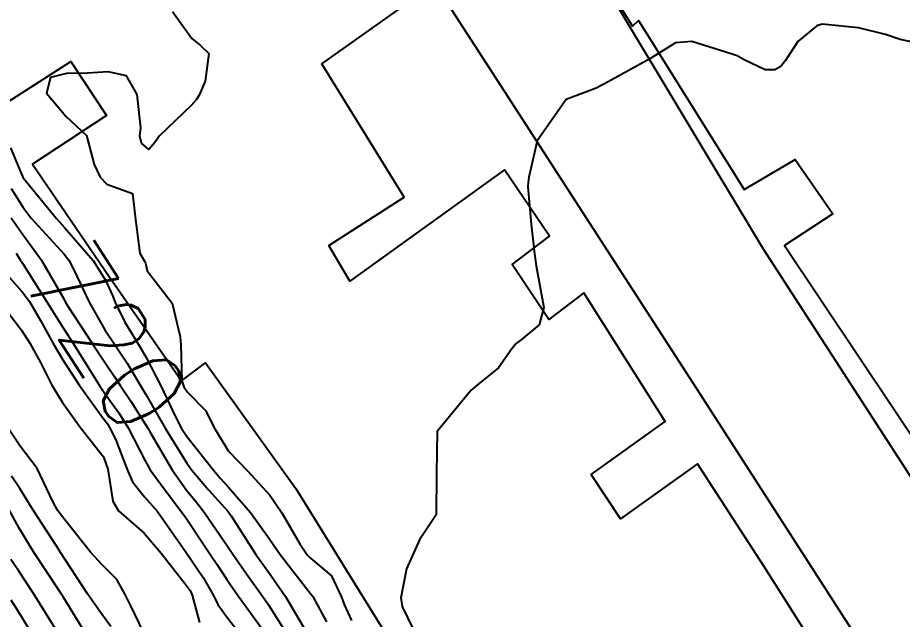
# Model space of a CAD drawing. Header units: metres. Extents: x 298520 to 308411, y 7433745 to 7450750.
# Drawn here: x 305514.07 to 305556.53, y 7436313.31 to 7436342.18 of the extents above; entities that cross this region are included whole.
import ezdxf
from ezdxf.enums import TextEntityAlignment as Align

# ---------------------------------------------------------------- set-up
doc = ezdxf.new("R2010")
doc.units = ezdxf.units.M
doc.header["$LTSCALE"] = 10
for name, color, linetype in [('Cotas', 45, 'Continuous'), ('Curvas de Nivel 1m', 11, 'Continuous'), ('Curvas de Nivel 5m', 15, 'Continuous'), ('Edificações', 30, 'Continuous'), ('Vias Primárias', 230, 'Continuous')]:
    doc.layers.add(name, color=color, linetype=linetype)
doc.styles.add('Style-STANDARD', font='STANDARD.shx')

msp = doc.modelspace()

# ---------------------------------------------------------------- linework, layer by layer
at = {"layer": 'Curvas de Nivel 1m', "flags": 128}
for points, elevation in [([(305521.504, 7436342.479), (305522.42, 7436341.184), (305522.82, 7436340.867), (305523.233, 7436340.458), (305523.067, 7436339.128), (305522.774, 7436338.464), (305522.626, 7436338.23), (305522.385, 7436337.97), (305521.623, 7436337.228), (305520.863, 7436336.485), (305520.651, 7436336.196), (305520.357, 7436335.858), (305520.016, 7436336.152), (305519.93, 7436336.496), (305519.97, 7436336.895), (305519.802, 7436338.499), (305519.281, 7436339.386), (305518.404, 7436339.587), (305517.411, 7436339.522), (305516.403, 7436339.5), (305515.642, 7436339.306), (305515.452, 7436338.549), (305516.377, 7436337.446), (305517.361, 7436336.53), (305517.744, 7436335.131), (305518.027, 7436334.523), (305518.34, 7436334.194), (305519.58, 7436333.746), (305519.725, 7436332.499), (305519.921, 7436330.873), (305520.157, 7436330.492), (305520.198, 7436330.397), (305520.288, 7436330.024), (305521.478, 7436328.478), (305521.857, 7436326.865), (305521.892, 7436326.474), (305521.948, 7436324.75), (305522.039, 7436324.472), (305522.22, 7436324.209), (305523.086, 7436323.332), (305523.531, 7436322.45), (305524.187, 7436321.385), (305525.096, 7436320.431), (305526.161, 7436319.26), (305526.745, 7436318.414), (305527.61, 7436316.926), (305527.962, 7436316.402), (305528.121, 7436316.244), (305529.121, 7436315.393), (305529.611, 7436314.377), (305529.741, 7436314.017), (305530.092, 7436313.254)], 718), ([(305557.577, 7436340.893), (305556.424, 7436341.132), (305555.724, 7436341.368), (305554.429, 7436341.694), (305552.678, 7436341.86), (305552.43, 7436341.788), (305551.513, 7436341.029), (305550.914, 7436340.125), (305550.702, 7436339.835), (305550.408, 7436339.672), (305549.948, 7436339.677), (305548.932, 7436340.152), (305548.598, 7436340.34), (305548.415, 7436340.411), (305548.051, 7436340.53), (305546.421, 7436341.034), (305545.633, 7436340.976), (305544.413, 7436340.2), (305542.402, 7436339.106), (305541.834, 7436338.8), (305540.393, 7436338.25), (305539.002, 7436336.27), (305538.598, 7436334.528), (305538.574, 7436334.277), (305538.558, 7436334.058), (305538.716, 7436332.274), (305538.875, 7436330.848), (305538.947, 7436330.27), (305539.158, 7436329.143), (305539.324, 7436328.264), (305539.094, 7436327.434), (305538.25, 7436326.73), (305537.991, 7436326.539), (305537.78, 7436326.285), (305537.146, 7436325.378), (305536.226, 7436324.638), (305535.832, 7436324.306), (305534.203, 7436322.33), (305534.175, 7436320.33), (305534.153, 7436318.33), (305533.349, 7436317.124), (305532.997, 7436316.341), (305532.729, 7436315.731), (305532.461, 7436314.346), (305532.514, 7436313.93), (305533.284, 7436312.338)], 717), ([(305513.721, 7436335.934), (305514.297, 7436334.561), (305514.308, 7436334.526), (305514.342, 7436334.483), (305515.927, 7436332.544), (305516.317, 7436332.118), (305517.695, 7436330.526), (305518.284, 7436329.581), (305518.615, 7436328.854), (305518.75, 7436328.513), (305519.201, 7436327.564), (305519.861, 7436326.496), (305520.008, 7436326.261), (305520.237, 7436325.87), (305520.952, 7436324.483), (305521.622, 7436323.062), (305521.929, 7436322.473), (305522.197, 7436322.072), (305523.48, 7436320.45), (305523.797, 7436320.073), (305524.165, 7436319.672), (305525.239, 7436318.429), (305526.134, 7436317.181), (305526.671, 7436316.415), (305528.105, 7436314.566), (305528.178, 7436314.474), (305528.228, 7436314.398), (305528.888, 7436313.186)], 719), ([(305513.748, 7436332.569), (305514.311, 7436331.772), (305515.209, 7436330.551), (305516.274, 7436328.682), (305516.343, 7436328.539), (305516.469, 7436328.339), (305517.654, 7436326.526), (305518.234, 7436325.659), (305518.692, 7436324.978), (305519.004, 7436324.508), (305519.492, 7436323.777), (305520.205, 7436322.664), (305520.312, 7436322.489), (305520.461, 7436322.226), (305521.481, 7436320.477), (305522.163, 7436319.508), (305522.635, 7436318.94), (305523.018, 7436318.457), (305524.129, 7436316.825), (305524.39, 7436316.437), (305525.056, 7436315.488), (305525.817, 7436314.423), (305526.099, 7436313.999), (305527.114, 7436312.41)], 721), ([(305513.99, 7436330.873), (305514.181, 7436330.562), (305514.225, 7436330.494), (305514.291, 7436330.4), (305515.472, 7436328.548), (305516.254, 7436327.3), (305516.737, 7436326.535), (305517.585, 7436325.171), (305517.992, 7436324.522), (305518.22, 7436324.196), (305518.925, 7436323.225), (305519.366, 7436322.503), (305520.179, 7436320.909), (305520.432, 7436320.487), (305521.199, 7436319.443), (305521.932, 7436318.472), (305522.148, 7436318.157), (305523.288, 7436316.453), (305523.622, 7436315.952), (305524.111, 7436315.217), (305524.655, 7436314.434), (305526.083, 7436312.449)], 722), ([(305513.553, 7436329.839), (305514.278, 7436329.022), (305514.632, 7436328.556), (305515.164, 7436327.646), (305515.77, 7436326.545), (305516.235, 7436325.755), (305517.028, 7436324.532), (305518.207, 7436322.907), (305518.37, 7436322.683), (305518.471, 7436322.516), (305518.754, 7436321.952), (305519.321, 7436320.503), (305519.569, 7436319.901), (305520.16, 7436319.188), (305520.772, 7436318.484), (305522.124, 7436316.567), (305522.191, 7436316.469), (305522.975, 7436315.321), (305523.457, 7436314.45), (305523.673, 7436314.021), (305524.093, 7436313.452), (305524.875, 7436312.432)], 723), ([(305513.182, 7436328.576), (305514.252, 7436327.187), (305514.642, 7436326.556), (305515.155, 7436325.63), (305515.707, 7436324.545), (305516.215, 7436323.706), (305517.068, 7436322.531), (305518.182, 7436321.099), (305518.396, 7436320.517), (305518.63, 7436318.985), (305518.907, 7436318.509), (305520.137, 7436317.442), (305520.948, 7436316.482), (305522.108, 7436315.011), (305522.338, 7436314.699), (305522.437, 7436314.465), (305522.793, 7436313.162)], 724), ([(305520.085, 7436312.722), (305519.52, 7436313.922), (305519.227, 7436314.503), (305518.82, 7436315.219), (305518.117, 7436315.918), (305517.568, 7436316.526), (305516.149, 7436318.301), (305515.981, 7436318.542), (305515.762, 7436318.939), (305514.995, 7436320.552), (305514.189, 7436321.617), (305513.545, 7436322.57)], 724), ([(305518.538, 7436312.964), (305518.093, 7436313.57), (305517.417, 7436314.527), (305516.123, 7436316.523), (305516.111, 7436316.54), (305516.091, 7436316.573), (305514.816, 7436318.553), (305514.163, 7436319.592), (305513.774, 7436320.171)], 723), ([(305517.389, 7436312.527), (305516.246, 7436314.394), (305516.154, 7436314.539), (305516.104, 7436314.615), (305514.826, 7436316.553), (305514.14, 7436317.689), (305513.653, 7436318.567)], 722), ([(305516.053, 7436312.571), (305514.83, 7436314.553), (305514.114, 7436315.624), (305513.731, 7436316.178)], 721)]:
    msp.add_lwpolyline(points, dxfattribs=dict(at, elevation=elevation))
at = {"layer": 'Curvas de Nivel 5m', "elevation": 720, "flags": 128}
for points in [[(305513.745, 7436333.977), (305514.328, 7436333.071), (305514.715, 7436332.556), (305516.297, 7436330.834), (305516.524, 7436330.538), (305516.775, 7436330.048), (305517.499, 7436328.528), (305518.253, 7436327.201), (305518.711, 7436326.513), (305519.327, 7436325.597), (305519.979, 7436324.494), (305520.072, 7436324.343), (305520.219, 7436324.102), (305521.146, 7436322.481), (305522.178, 7436320.808), (305522.422, 7436320.466), (305523.226, 7436319.516), (305524.154, 7436318.5), (305524.202, 7436318.44), (305524.314, 7436318.275), (305525.501, 7436316.426), (305526.114, 7436315.561), (305526.913, 7436314.412), (305528.083, 7436312.425)], [(305514.799, 7436312.553), (305514.094, 7436313.695), (305513.756, 7436314.222)]]:
    msp.add_lwpolyline(points, dxfattribs=at)
at = {"layer": 'Edificações'}
for points in [[(305541.711, 7436344.744), (305543.572, 7436341.772), (305543.869, 7436342.048), (305548.94, 7436333.941), (305551.381, 7436335.366), (305553.188, 7436332.769), (305550.873, 7436331.245), (305557.917, 7436320.715)], [(305508.677, 7436343.736), (305512.932, 7436337.727), (305516.613, 7436340.077), (305518.332, 7436337.486), (305514.772, 7436335.157), (305518.455, 7436329.758), (305521.927, 7436324.749), (305523.079, 7436325.617), (305527.418, 7436319.581), (305532.124, 7436311.994), (305537.344, 7436304.312), (305541.108, 7436297.876), (305542.595, 7436295.598), (305541.412, 7436294.841), (305543.87, 7436291.165), (305546.812, 7436293.255), (305548.39, 7436290.62), (305560.774, 7436298.39)], [(305556.738, 7436304.762), (305553.007, 7436302.218), (305551.612, 7436304.46), (305555.466, 7436307.043), (305549.913, 7436315.811), (305546.694, 7436320.767), (305542.994, 7436318.131), (305541.599, 7436320.252), (305545.147, 7436322.796), (305541.235, 7436328.977), (305539.562, 7436327.695), (305537.803, 7436330.331), (305539.593, 7436331.694), (305537.439, 7436334.875), (305530.005, 7436329.542), (305529.004, 7436331.239), (305532.614, 7436333.571), (305528.668, 7436339.965), (305532.622, 7436342.759)]]:
    msp.add_lwpolyline(points, dxfattribs=at)
at = {"layer": 'Vias Primárias'}
for points in [[(305602.282, 7436211.208), (305598.749, 7436220.199), (305594.958, 7436231.16), (305593.142, 7436237.909), (305589.664, 7436251.926), (305585.559, 7436267.561), (305583.897, 7436273.115), (305581.095, 7436279.594), (305578.914, 7436284.53), (305575.069, 7436290.473), (305572.526, 7436295.19), (305567.803, 7436303.586), (305558.976, 7436316.986), (305549.837, 7436331.113), (305542.667, 7436343.063), (305530.672, 7436361.134), (305523.298, 7436372.097), (305516.959, 7436381.559), (305508.08, 7436393.447), (305500.498, 7436403.832), (305492.658, 7436412.4), (305486.06, 7436419.781), (305477.235, 7436429.848, -0.040275)], [(305597.44, 7436206.289), (305593.195, 7436216.838), (305590.445, 7436224.607), (305588.342, 7436231.001), (305585.877, 7436240.615), (305582.725, 7436252.942), (305579.652, 7436265.591, 0.058972), (305576.013, 7436275.372, -0.006125), (305571.647, 7436284.148, 0.027067), (305569.261, 7436288.478, -0.016053), (305565.868, 7436294.327), (305554.835, 7436311.667), (305546.67, 7436324.367), (305537.089, 7436339.162), (305523.145, 7436360.702), (305514.373, 7436374.004), (305500.471, 7436393.363), (305491.776, 7436403.649), (305477.754, 7436419.28), (305469.747, 7436429.033)]]:
    msp.add_lwpolyline(points, format="xyb", dxfattribs=at)

# ---------------------------------------------------------------- texts
at = {"layer": 'Cotas', "style": 'Style-STANDARD'}
msp.add_text('720', height=4, rotation=302.8815, dxfattribs=at).set_placement((305518.332, 7436326.879, 720), align=Align.MIDDLE_CENTER)

doc.saveas('drawing.dxf')
